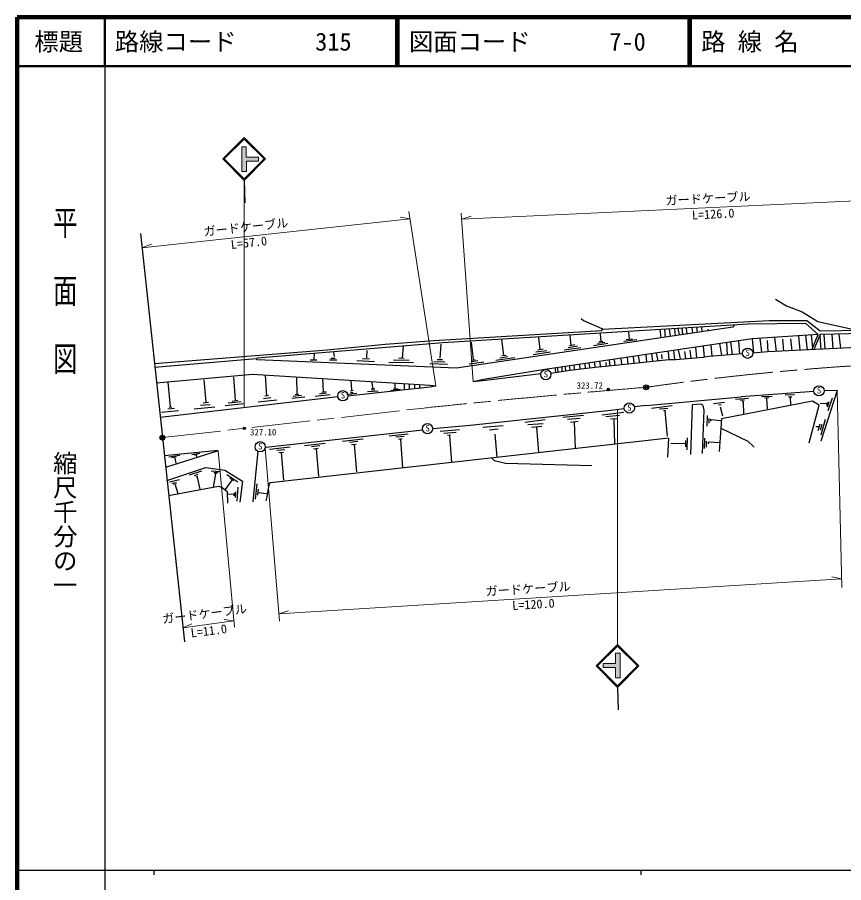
# Model space of a CAD drawing. Units: millimetres, scale not verified. Extents: x 40000 to 680000, y 20000 to 380000.
# Drawn here: x 40000 to 209632, y 202409 to 380000 of the extents above; entities that cross this region are included whole.
import ezdxf
from ezdxf.enums import TextEntityAlignment as Align

# ---------------------------------------------------------------- set-up
doc = ezdxf.new("R2010")
doc.units = ezdxf.units.MM
doc.header["$LTSCALE"] = 1000
doc.header["$PDMODE"] = 32
doc.header["$PDSIZE"] = 500
doc.linetypes.add('CHAIN', pattern=[18.5, 12, -1.5, 3.5, -1.5])
for name, color, linetype, lineweight in [('M-BGD', 7, 'Continuous', 25), ('M-BMK', 2, 'CHAIN', 13), ('M-BMK-SRVR', 3, 'Continuous', 25), ('M-STR-HTXT', 7, 'Continuous', 13), ('M-STR-STRC', 7, 'Continuous', 25), ('M-TTL', 2, 'Continuous', 140), ('M-TTL-BAND', 7, 'Continuous', 25), ('M-TTL-LINE', 7, 'Continuous', 50)]:
    doc.layers.add(name, color=color, linetype=linetype, lineweight=lineweight)
for name, color, linetype in [('M-BMK-HTXT', 7, 'Continuous'), ('M-OTRS', 6, 'Continuous'), ('M-TTL-TXT', 7, 'Continuous')]:
    doc.layers.add(name, color=color, linetype=linetype)
doc.styles.add('@ＭＳ ゴシック', font='')
doc.styles.add('ＭＳ ゴシック', font='')
doc.styles.get('@ＭＳ ゴシック').set_extended_font_data('@MS Gothic')
doc.styles.get('ＭＳ ゴシック').set_extended_font_data('MS Gothic')

msp = doc.modelspace()

# ---------------------------------------------------------------- hatches: boundary and pattern name
at = {"layer": 'M-STR-STRC'}
for points in [[(87029, 348357), (87029, 350461), (89527, 350461), (89527, 351284), (86993, 351284), (86993, 353406), (86080, 353406), (86080, 348357)], [(162788, 249505), (162788, 247401), (160289, 247401), (160289, 246577), (162823, 246577), (162823, 244455), (163737, 244455), (163737, 249505)]]:
    msp.add_hatch(color=256, dxfattribs=at).paths.add_polyline_path(points)

# ---------------------------------------------------------------- linework, layer by layer
at = {"layer": 'M-BGD'}
for p, q in [((195606, 322171), (197892, 320816)), ((197892, 320816), (201110, 319546)), ((155728, 318192), (156236, 317768)), ((201110, 319546), (204327, 317599)), ((190018, 317006), (127365, 313196)), ((186886, 316414), (130159, 308032)), ((156236, 317768), (159962, 316160)), ((159962, 316160), (160131, 315906)), ((194336, 317684), (160131, 315906)), ((175614, 316130), (175879, 314805)), ((176413, 316179), (176556, 314890)), ((177318, 316160), (177403, 315059)), ((178435, 316302), (178594, 315188)), ((179423, 316362), (179527, 315326)), ((180440, 316424), (180546, 315477)), ((187165, 316833), (186886, 316414)), ((201872, 317176), (190018, 317006)), ((202041, 317684), (194336, 317684)), ((204412, 314890), (201872, 317176)), ((204835, 315567), (202041, 317684)), ((204327, 317599), (211439, 315990)), ((125502, 313704), (159962, 315736)), ((153442, 314720), (153612, 312688)), ((159665, 315033), (159792, 313535)), ((159962, 315736), (160131, 315906)), ((165465, 315398), (165630, 313993)), ((171891, 315904), (172069, 314212)), ((172815, 315960), (173000, 314382)), ((173832, 316022), (174016, 314551)), ((174881, 316086), (175032, 314720)), ((181721, 315990), (181721, 315651)), ((204412, 314890), (190865, 314043)), ((200348, 314636), (200602, 311672)), ((201776, 314725), (202126, 311757)), ((202964, 314799), (203240, 312180)), ((203064, 311774), (204412, 314890)), ((204835, 314890), (203497, 311796)), ((204732, 314652), (204920, 311842)), ((225324, 315906), (204835, 315567)), ((222700, 315313), (204835, 314890)), ((205568, 314907), (205766, 311926)), ((207207, 314946), (207375, 312011)), ((208645, 314974), (208984, 312096)), ((127365, 313196), (89265, 310064)), ((103574, 311757), (115512, 312942)), ((115512, 312942), (125502, 313704)), ((126912, 312939), (126764, 310037)), ((133630, 309810), (133251, 313320)), ((139388, 313874), (139811, 310656)), ((147008, 314297), (147262, 311842)), ((190865, 314043), (148786, 307778)), ((154458, 312773), (153358, 312604)), ((161232, 313027), (158268, 312604)), ((160618, 313261), (159062, 313056)), ((159454, 313450), (160216, 313535)), ((167158, 313789), (164534, 313450)), ((166290, 313944), (164957, 313789)), ((182331, 312772), (182563, 310449)), ((184159, 313045), (184566, 310606)), ((185548, 313251), (185698, 310695)), ((186423, 313382), (186713, 310774)), ((188071, 313620), (188273, 310897)), ((190865, 314043), (191119, 311080)), ((192389, 314128), (192728, 311249)), ((193913, 313704), (194082, 311334)), ((195437, 314297), (195776, 311418)), ((197046, 313958), (197300, 311503)), ((198739, 314043), (198993, 311588)), ((68098, 308963), (103574, 311757)), ((100949, 310995), (100864, 309810)), ((104928, 311249), (105013, 310402)), ((111737, 311656), (111653, 310132)), ((119237, 312519), (118983, 310148)), ((149378, 311249), (145907, 310741)), ((148701, 311588), (146415, 311249)), ((147939, 311926), (146838, 311672)), ((155644, 312180), (152257, 311672)), ((154966, 312519), (153104, 312180)), ((169025, 310791), (169188, 309243)), ((170209, 310967), (170369, 309368)), ((171138, 311080), (171457, 309482)), ((172238, 310826), (172323, 309894)), ((173593, 311418), (173762, 309725)), ((174694, 311588), (174899, 309772)), ((175625, 311757), (176048, 309894)), ((176980, 311418), (177149, 309979)), ((178080, 311672), (178250, 310064)), ((179186, 312304), (179435, 310148)), ((180755, 312538), (180975, 310270)), ((188876, 310944), (181975, 310402)), ((194082, 311334), (190969, 311061)), ((216519, 312434), (194082, 311334)), ((89096, 309894), (68183, 308116)), ((89265, 310064), (89096, 309894)), ((89265, 309725), (89096, 309894)), ((130159, 308032), (89265, 309725)), ((100102, 309725), (101457, 309725)), ((104082, 309725), (105606, 309725)), ((104336, 310064), (105267, 310064)), ((109670, 309556), (113310, 309386)), ((110855, 309979), (112294, 309894)), ((116274, 309217), (121354, 309132)), ((117205, 309725), (120422, 309640)), ((118306, 310148), (119406, 310064)), ((125502, 309386), (127788, 309302)), ((126180, 309810), (127280, 309810)), ((135747, 309217), (132784, 308794)), ((134518, 309502), (133159, 309305)), ((133292, 309640), (133969, 309762)), ((142097, 310148), (138202, 309556)), ((140658, 310318), (139049, 310064)), ((139458, 310564), (140319, 310656)), ((158438, 309217), (158607, 308116)), ((159538, 309386), (159703, 308234)), ((160808, 309132), (160893, 308370)), ((161486, 309640), (161655, 308455)), ((162502, 309810), (162669, 308554)), ((163856, 309979), (164026, 308794)), ((173762, 309725), (164110, 308709)), ((165211, 310233), (165293, 308834)), ((166396, 310402), (166566, 308963)), ((167417, 310552), (167741, 309091)), ((174694, 309725), (173762, 309725)), ((174899, 309772), (174694, 309725)), ((174899, 309772), (175202, 309810)), ((175202, 309810), (180790, 310233)), ((180790, 310233), (180975, 310270)), ((181522, 310310), (180975, 310270)), ((181975, 310402), (181522, 310310)), ((124656, 308963), (128296, 308794)), ((148278, 307693), (135662, 305661)), ((148600, 307745), (148278, 307693)), ((148786, 307778), (148600, 307745)), ((153442, 307524), (149501, 306925)), ((150394, 307947), (150474, 307073)), ((150902, 308032), (150982, 307150)), ((151749, 308116), (151749, 307354)), ((152426, 308286), (152502, 307381)), ((153358, 308370), (153442, 307524)), ((158607, 308116), (153442, 307524)), ((154204, 308540), (154289, 307693)), ((155390, 308709), (155474, 307778)), ((156490, 308878), (156573, 307883)), ((157337, 308963), (157506, 308032)), ((164110, 308709), (158607, 308116)), ((68576, 304958), (88249, 306762)), ((78305, 305604), (78729, 301032)), ((84368, 306149), (84707, 301492)), ((88249, 306762), (124656, 304476)), ((90874, 306592), (91128, 302274)), ((97308, 306169), (97401, 302760)), ((102642, 305830), (102812, 303206)), ((108484, 305492), (108569, 303460)), ((135662, 305661), (133565, 305217)), ((147447, 306828), (136108, 305447)), ((70892, 305153), (71400, 300073)), ((107879, 302329), (124656, 304137)), ((112738, 303823), (113310, 303883)), ((112802, 305153), (112887, 303968)), ((117166, 303712), (118086, 303800)), ((117597, 303858), (117530, 304856)), ((119406, 304730), (119406, 303629)), ((120422, 304730), (120422, 303714)), ((121523, 304645), (121523, 303883)), ((122539, 304560), (122539, 303968)), ((124656, 304476), (125926, 304391)), ((124656, 304137), (125926, 304391)), ((136108, 305447), (133565, 305217)), ((105801, 302125), (69337, 297878)), ((92059, 301936), (90535, 301682)), ((91551, 302359), (90789, 302274)), ((99002, 302020), (96377, 301766)), ((98324, 302359), (96631, 302190)), ((97065, 302593), (97822, 302657)), ((104251, 302528), (101118, 302190)), ((103489, 302867), (102052, 302667)), ((102534, 303090), (103404, 303206)), ((109670, 302782), (107638, 302528)), ((108400, 303375), (108908, 303460)), ((108400, 303036), (108908, 303036)), ((114072, 303290), (111871, 303121)), ((113395, 303544), (112633, 303460)), ((116609, 303442), (118643, 303655)), ((169106, 300327), (188579, 302105)), ((203522, 303206), (188579, 302105)), ((194929, 302190), (192728, 302105)), ((193358, 301909), (194257, 301946)), ((199501, 302528), (197638, 302444)), ((198316, 302105), (198993, 302105)), ((198640, 301951), (198713, 300541)), ((208264, 303449), (204920, 293046)), ((208264, 303449), (205611, 303377)), ((79613, 300496), (77581, 300327)), ((79274, 300920), (78174, 300835)), ((86556, 300666), (82661, 300242)), ((85963, 301089), (83254, 300835)), ((84100, 301258), (85286, 301428)), ((93244, 301428), (89434, 301004)), ((169106, 300327), (166654, 300047)), ((174440, 300242), (170206, 299734)), ((178504, 300496), (178165, 290252)), ((180451, 300581), (178504, 300496)), ((180790, 300242), (180451, 300581)), ((180959, 299396), (180790, 300242)), ((185192, 300920), (182906, 300666)), ((183921, 300467), (184491, 300514)), ((203226, 301258), (184557, 297626)), ((190103, 301766), (187394, 301597)), ((189256, 301428), (188410, 301343)), ((188804, 301154), (189058, 301154)), ((188999, 301075), (189084, 298619)), ((193815, 301800), (193917, 299652)), ((202549, 292707), (204581, 300412)), ((204581, 300412), (203226, 301258)), ((204835, 300835), (206105, 300750)), ((206242, 300925), (206105, 300327)), ((206613, 301089), (206273, 299968)), ((207290, 301851), (206359, 299226)), ((73094, 299226), (69622, 298888)), ((72247, 299734), (70892, 299565)), ((71140, 300009), (71739, 300073)), ((80544, 299988), (76311, 299565)), ((161824, 299311), (132953, 296263)), ((164534, 298888), (159962, 298380)), ((164591, 299660), (161824, 299311)), ((173508, 299734), (171815, 299565)), ((172612, 299344), (173127, 299388)), ((172908, 299265), (173384, 294064)), ((180620, 290506), (180959, 299396)), ((184261, 300073), (184788, 298230)), ((148362, 297364), (144214, 296856)), ((147939, 296602), (144806, 296348)), ((156236, 298295), (152003, 297872)), ((155559, 297702), (152934, 297448)), ((155136, 297025), (153527, 296856)), ((154289, 296940), (154543, 291606)), ((163602, 298295), (160808, 298041)), ((163094, 297618), (161740, 297533)), ((162417, 297533), (162586, 292368)), ((181636, 298295), (181552, 296094)), ((181975, 297702), (181975, 296686)), ((182325, 297505), (182314, 297110)), ((184430, 297194), (182398, 297364)), ((184557, 297626), (184092, 290929)), ((205851, 297448), (204920, 294231)), ((123227, 295247), (91043, 291691)), ((132953, 296263), (125271, 295556)), ((130752, 295332), (126772, 294993)), ((130074, 294824), (127534, 294570)), ((139726, 296178), (135578, 295840)), ((138710, 295501), (136932, 295247)), ((147685, 296009), (145568, 295840)), ((146584, 295924), (147008, 290675)), ((184430, 295670), (189934, 293046)), ((203904, 296009), (204496, 296009)), ((204750, 296517), (204327, 295162)), ((205174, 296432), (204835, 295247)), ((173762, 293638), (91974, 284494)), ((110992, 293428), (106755, 292931)), ((120253, 294485), (116358, 294062)), ((119406, 293977), (117713, 293808)), ((118983, 293469), (118221, 293384)), ((118644, 293384), (119068, 287542)), ((128296, 294231), (128933, 294300)), ((128720, 294146), (129143, 288643)), ((138033, 294485), (138456, 289744)), ((173508, 289744), (173762, 293638)), ((177149, 293130), (177149, 291860)), ((177488, 293723), (177403, 291268)), ((181044, 293638), (180959, 291522)), ((181382, 293046), (181382, 291776)), ((189934, 293046), (191119, 291945)), ((91043, 291691), (90874, 291606)), ((96038, 291776), (91802, 291279)), ((94938, 291268), (93248, 291086)), ((103197, 292567), (98961, 292070)), ((102096, 292059), (100407, 291877)), ((100826, 291466), (101785, 291565)), ((101334, 291466), (101817, 285832)), ((109891, 292920), (108201, 292738)), ((108621, 292327), (109579, 292426)), ((109129, 292327), (109612, 286693)), ((177017, 292558), (174138, 292473)), ((181890, 292792), (181806, 292622)), ((181806, 292622), (181806, 292453)), ((184261, 292707), (181890, 292792)), ((191119, 291945), (191204, 291776)), ((80544, 291014), (70184, 290003)), ((81222, 291014), (70438, 287644)), ((71117, 289798), (73340, 290129)), ((71733, 289638), (72599, 289794)), ((72310, 289544), (72521, 288499)), ((75827, 290305), (77438, 290544)), ((76331, 290237), (76975, 290331)), ((76731, 290195), (76788, 289748)), ((81222, 291014), (80544, 291014)), ((89363, 290951), (88334, 280600)), ((93668, 290675), (94626, 290774)), ((94176, 290675), (94659, 285041)), ((137356, 289574), (137864, 289066)), ((137864, 289066), (140234, 288474)), ((140234, 288474), (157930, 288050)), ((70728, 284948), (78682, 287627)), ((77839, 286828), (75299, 286066)), ((77077, 286151), (76315, 285897)), ((78682, 287627), (82576, 287034)), ((79782, 286950), (81730, 286780)), ((80707, 286316), (80199, 283607)), ((80310, 286673), (81233, 286597)), ((80461, 286454), (80955, 286427)), ((82576, 287034), (86217, 284833)), ((83000, 286188), (85286, 284664)), ((73263, 285087), (71231, 284579)), ((72670, 284494), (71725, 284361)), ((72080, 284159), (72638, 284229)), ((76694, 285687), (77032, 285856)), ((76908, 285643), (77500, 283187)), ((84035, 284991), (82680, 283128)), ((84417, 284879), (83645, 285418)), ((86217, 284833), (85709, 280515)), ((89160, 284253), (88809, 281093)), ((91720, 284240), (91551, 283648)), ((91974, 284494), (91720, 284240)), ((81306, 283732), (71066, 281802)), ((72423, 284081), (72931, 282303)), ((82068, 283478), (81306, 283732)), ((82068, 283478), (83084, 282716)), ((83084, 282716), (83169, 280261)), ((84506, 282446), (84439, 281785)), ((84778, 282632), (84693, 281446)), ((85286, 283563), (85032, 280684)), ((89429, 283188), (89301, 281947)), ((89520, 282514), (91174, 282284)), ((91551, 283648), (91300, 282100)), ((83169, 282208), (84354, 282124)), ((91212, 281616), (91043, 280769)), ((91300, 282100), (91212, 281616))]:
    msp.add_line(p, q, dxfattribs=at)
for centre, radius in [((189919, 311065), 1050), ((148484, 306666), 1050), ((161315, 303627), 100), ((161315, 303627), 80), ((161315, 303627), 60), ((204562, 303353), 1050), ((106829, 302340), 1050), ((161315, 303627), 40), ((161315, 303627), 20), ((161315, 303627), 20), ((165629, 299817), 1050), ((124222, 295584), 1050), ((86579, 295643), 100), ((86579, 295643), 80), ((86579, 295643), 60), ((86579, 295643), 40), ((86579, 295643), 20), ((86579, 295643), 20), ((89861, 291875), 1050)]:
    msp.add_circle(centre, radius, dxfattribs=at)
for p in [(161315, 303627), (86579, 295643)]:
    msp.add_point(p, dxfattribs=at)
at = {"layer": 'M-BMK'}
msp.add_line((69782, 293743), (123627, 299833), dxfattribs=at)
for centre, radius, start, end in [((247656, -245943), 555599, 87.79485, 98.12836), ((329703, -1662708), 1973330, 94.66829, 95.99985)]:
    msp.add_arc(centre, radius, start, end, dxfattribs=at)
at = {"layer": 'M-BMK-SRVR'}
for p, q in [((65273, 335668), (69782, 293743)), ((69782, 293743), (74290, 251818))]:
    msp.add_line(p, q, dxfattribs=at)
for centre in [(169099, 304075), (69782, 293743)]:
    msp.add_circle(centre, 500, dxfattribs=at)
for p in [(169099, 304075), (69782, 293743)]:
    msp.add_point(p, dxfattribs=at)
at = {"layer": 'M-OTRS'}
msp.add_point((69782, 293743), dxfattribs=at)
at = {"layer": 'M-STR-HTXT'}
for p, q in [((260552, 344575), (131225, 338552)), ((120387, 340175), (125926, 304391)), ((131134, 339840), (133565, 305217)), ((120623, 338645), (65590, 332721)), ((120623, 338645), (118577, 338964)), ((131225, 338552), (133198, 339181)), ((65590, 332721), (67522, 333467)), ((209238, 262989), (208264, 303449)), ((90874, 291606), (93828, 256095)), ((81222, 291014), (84589, 254837)), ((93706, 257566), (209196, 264739)), ((209196, 264739), (207166, 265149)), ((93706, 257566), (95669, 258224)), ((73977, 254728), (84467, 256147)), ((84467, 256147), (82485, 256401)), ((73977, 254728), (75822, 255500))]:
    msp.add_line(p, q, dxfattribs=at)
at = {"layer": 'M-STR-STRC'}
for p, q in [((82155, 350925), (86567, 355338)), ((86567, 355338), (90980, 350925)), ((82494, 350925), (86567, 354998)), ((86567, 354998), (90640, 350925)), ((86567, 346513), (82155, 350925)), ((86567, 346853), (82494, 350925)), ((90980, 350925), (86567, 346513)), ((90640, 350925), (86567, 346853)), ((86567, 346513), (86723, 341944)), ((158789, 246879), (163201, 251291)), ((159129, 246879), (163201, 250952)), ((163201, 251291), (167614, 246879)), ((163201, 250952), (167274, 246879)), ((163201, 242467), (158789, 246879)), ((163201, 242806), (159129, 246879)), ((167614, 246879), (163201, 242467)), ((167274, 246879), (163201, 242806)), ((163201, 242467), (163357, 237897))]:
    msp.add_line(p, q, dxfattribs=at)
at = {"layer": 'M-STR-STRC', "lineweight": 13}
for p, q in [((86080, 348357), (86080, 353406)), ((86080, 353406), (86993, 353406)), ((86993, 353406), (86993, 351284)), ((86993, 351284), (89527, 351284)), ((89527, 350461), (87029, 350461)), ((87029, 350461), (87029, 348357)), ((89527, 351284), (89527, 350461)), ((87029, 348357), (86080, 348357)), ((86567, 299885), (86567, 346513)), ((163201, 299485), (163201, 251291)), ((162788, 247401), (162788, 249505)), ((162788, 249505), (163737, 249505)), ((163737, 249505), (163737, 244455)), ((160289, 247401), (162788, 247401)), ((160289, 246577), (160289, 247401)), ((162823, 246577), (160289, 246577)), ((162823, 244455), (162823, 246577)), ((163737, 244455), (162823, 244455))]:
    msp.add_line(p, q, dxfattribs=at)
at = {"layer": 'M-TTL'}
for p, q in [((40000, 380000), (40000, 20000)), ((680000, 380000), (40000, 380000))]:
    msp.add_line(p, q, dxfattribs=at)
at = {"layer": 'M-TTL-BAND'}
for p, q in [((58000, 370000), (58000, 20000)), ((40000, 205000), (579000, 205000)), ((68000, 205000), (68000, 204000)), ((168000, 205000), (168000, 204000))]:
    msp.add_line(p, q, dxfattribs=at)
at = {"layer": 'M-TTL-LINE'}
for p, q in [((58000, 380000), (58000, 370000)), ((117750, 380000), (117750, 370000)), ((118250, 380000), (118250, 370000)), ((177750, 380000), (177750, 370000)), ((178250, 380000), (178250, 370000)), ((40000, 370000), (680000, 370000))]:
    msp.add_line(p, q, dxfattribs=at)

# ---------------------------------------------------------------- texts
at = {"layer": 'M-BGD', "style": 'ＭＳ ゴシック'}
for s, p in [('S', (189479, 310108)), ('S', (148044, 305709)), ('323.72', (154810, 303386)), ('S', (204122, 302396)), ('S', (106389, 301384)), ('S', (165189, 298861)), ('327.10', (87781, 293805)), ('S', (123782, 294627)), ('S', (89421, 290918))]:
    msp.add_text(s, height=1320, dxfattribs=at).set_placement(p, align=Align.BOTTOM_LEFT)
at = {"layer": 'M-BMK-HTXT', "style": 'ＭＳ ゴシック'}
for s, p in [('ガードケーブル', (78381, 334565)), ('L=57.0', (83979, 331899))]:
    msp.add_text(s, height=1833, rotation=6.145, dxfattribs=at).set_placement(p, align=Align.BOTTOM_LEFT)
at = {"layer": 'M-STR-HTXT', "style": 'ＭＳ ゴシック'}
for s, rotation, p in [('ガードケーブル', 2.976, (173117, 340909)), ('L=126.0', 2.976, (178559, 337937)), ('ガードケーブル', 3.461, (136203, 260735)), ('ガードケーブル', 7.13, (69928, 255064)), ('L=120.0', 3.461, (141671, 257809)), ('L=11.0', 7.13, (75782, 252179))]:
    msp.add_text(s, height=1833, rotation=rotation, dxfattribs=at).set_placement(p, align=Align.BOTTOM_LEFT)
at = {"layer": 'M-TTL-BAND', "style": '@ＭＳ ゴシック', "width": 1.4}
msp.add_text('平  面  図', height=3666, rotation=270, dxfattribs=at).set_placement((49777, 306475), align=Align.MIDDLE_RIGHT)
at = {"layer": 'M-TTL-BAND', "style": '@ＭＳ ゴシック'}
msp.add_text('縮尺千分の一', height=3666, rotation=270, dxfattribs=at).set_placement((49777, 261030), align=Align.MIDDLE_RIGHT)
at = {"layer": 'M-TTL-TXT', "style": 'ＭＳ ゴシック'}
msp.add_text('標題', height=3666, dxfattribs=at).set_placement((48500, 375000), align=Align.MIDDLE_CENTER)
for s, p in [('路線コード', (60000, 375000)), ('315', (101142, 375000)), ('図面コード', (120380, 375000)), ('7-0', (161521, 375000)), ('路 線 名', (180380, 375000))]:
    msp.add_text(s, height=3666, dxfattribs=at).set_placement(p, align=Align.MIDDLE_LEFT)

doc.saveas('drawing.dxf')
